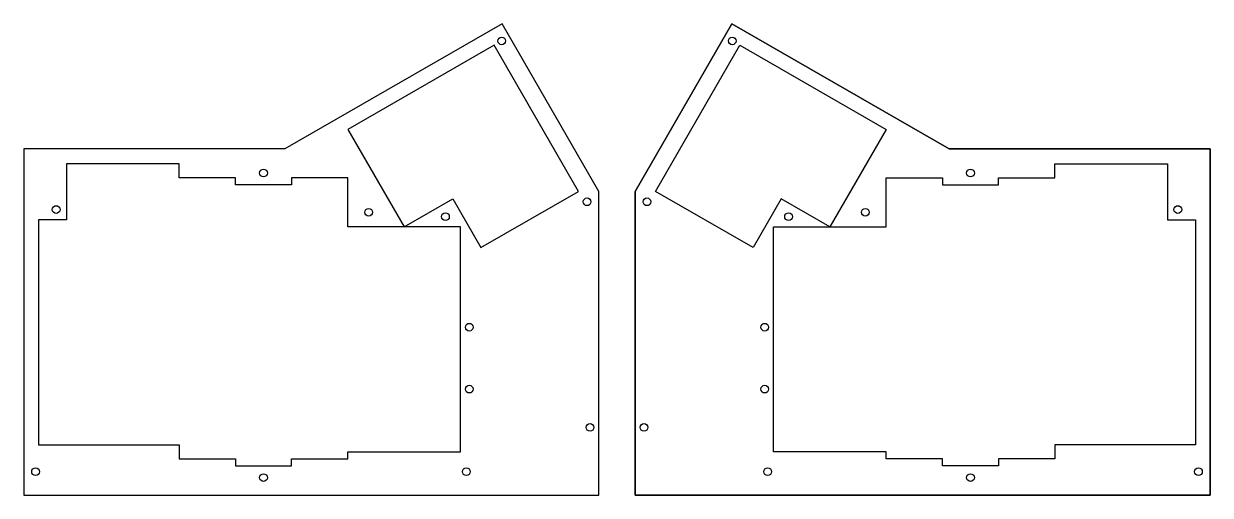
# Model space of a CAD drawing. Header units: millimetres. Extents: x -401 to 1, y -157 to 3.
import ezdxf

# ---------------------------------------------------------------- set-up
doc = ezdxf.new("R2010")
doc.units = ezdxf.units.MM
doc.layers.get('0').update_dxf_attribs({"linetype": 'CONTINUOUS'})

msp = doc.modelspace()

# ---------------------------------------------------------------- linework, layer by layer
for points in [[(-206.13, -53.86), (-238.94, 2.97), (-312.5, -39.5), (-400.91, -39.5), (-400.91, -156.9), (-206.13, -156.9)], [(-193.87, -53.86), (-193.87, -156.9), (0.91, -156.9), (0.91, -39.5), (-87.5, -39.5), (-161.06, 2.97)], [(-193.87, -53.86), (-161.06, 2.97), (-87.5, -39.5), (0.91, -39.5), (0.91, -156.9), (-193.87, -156.9)], [(-329.23, -51.64), (-329.23, -49.26), (-348.28, -49.26), (-348.28, -44.5), (-386.38, -44.5), (-386.38, -63.55), (-395.91, -63.55), (-395.91, -139.75), (-348.28, -139.75), (-348.28, -144.51), (-329.23, -144.51), (-329.23, -146.9), (-310.18, -146.9), (-310.18, -144.51), (-291.13, -144.51), (-291.13, -142.13), (-253.03, -142.13), (-253.03, -65.93), (-272.08, -65.93), (-255.58, -56.41), (-246.06, -72.91), (-213.06, -53.86), (-241.64, -4.36), (-291.13, -32.94), (-272.08, -65.93), (-291.13, -65.93), (-291.13, -49.26), (-310.18, -49.26), (-310.18, -51.64)], [(-70.77, -49.26), (-51.72, -49.26), (-51.72, -44.5), (-13.62, -44.5), (-13.62, -63.55), (-4.09, -63.55), (-4.09, -139.75), (-51.72, -139.75), (-51.72, -144.51), (-70.77, -144.51), (-70.77, -146.9), (-89.82, -146.9), (-89.82, -144.51), (-108.87, -144.51), (-108.87, -142.13), (-146.97, -142.13), (-146.97, -65.93), (-127.92, -65.93), (-144.42, -56.41), (-153.94, -72.91), (-186.94, -53.86), (-158.36, -4.36), (-108.87, -32.94), (-127.92, -65.93), (-108.87, -65.93), (-108.87, -49.26), (-89.82, -49.26), (-89.82, -51.64), (-70.77, -51.64)], [(-70.77, -51.64), (-70.77, -49.26), (-51.72, -49.26), (-51.72, -44.5), (-13.62, -44.5), (-13.62, -63.55), (-4.09, -63.55), (-4.09, -139.75), (-51.72, -139.75), (-51.72, -144.51), (-70.77, -144.51), (-70.77, -146.9), (-89.82, -146.9), (-89.82, -144.51), (-108.87, -144.51), (-108.87, -142.13), (-146.97, -142.13), (-146.97, -65.93), (-127.92, -65.93), (-144.42, -56.41), (-153.94, -72.91), (-186.94, -53.86), (-158.36, -4.36), (-108.87, -32.94), (-127.92, -65.93), (-108.87, -65.93), (-108.87, -49.26), (-89.82, -49.26), (-89.82, -51.64)]]:
    msp.add_lwpolyline(points, close=True)
for centre in [(-239.04, -2.86), (-160.96, -2.86), (-160.96, -2.86), (-319.71, -47.64), (-80.29, -47.64), (-80.29, -47.64), (-210.13, -57.41), (-189.87, -57.41), (-189.87, -57.41), (-389.92, -60.02), (-284.11, -60.93), (-115.89, -60.93), (-115.89, -60.93), (-10.08, -60.02), (-10.08, -60.02), (-258.08, -62.43), (-141.92, -62.43), (-141.92, -62.43), (-250.03, -99.91), (-149.97, -99.91), (-149.97, -99.91), (-250.03, -120.91), (-149.97, -120.91), (-149.97, -120.91), (-209.13, -133.9), (-190.87, -133.9), (-190.87, -133.9), (-396.91, -148.9), (-251.03, -148.9), (-148.97, -148.9), (-148.97, -148.9), (-3.09, -148.9), (-3.09, -148.9), (-319.71, -150.9), (-80.29, -150.9), (-80.29, -150.9)]:
    msp.add_circle(centre, 1.3)

doc.saveas('drawing.dxf')
